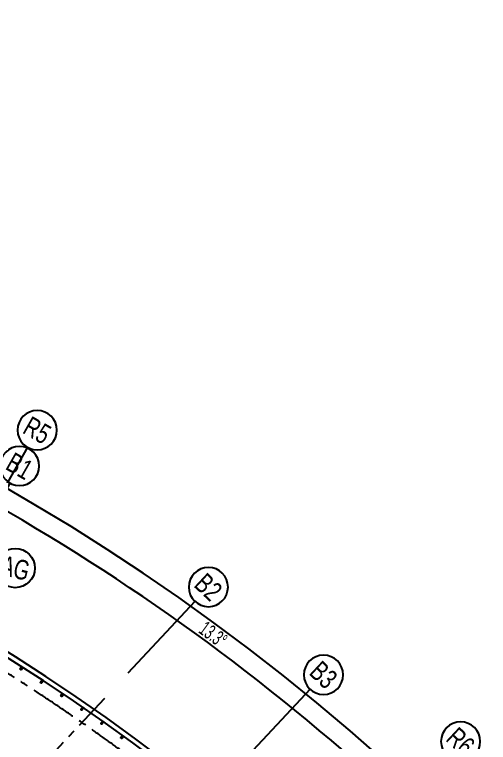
# Model space of a CAD drawing. Extents: x 138868 to 1251000, y -188972 to 132579.
# Drawn here: x 1222072 to 1251000, y 84162 to 128639 of the extents above; entities that cross this region are included whole.
import ezdxf
from ezdxf.enums import TextEntityAlignment as Align

# ---------------------------------------------------------------- set-up
doc = ezdxf.new("R2010")
doc.units = 0
doc.linetypes.add('CENTER2', pattern=[28.575000000000003, 19.05, -3.175, 3.175, -3.175])
doc.layers.get('0').update_dxf_attribs({"color": 8})
doc.layers.get('Defpoints').update_dxf_attribs({"color": 8})
for name, color, linetype in [('#幕墙线-平面', 8, 'Continuous'), ('#标注', 8, 'Continuous'), ('#轴线', 8, 'CENTER2')]:
    doc.layers.add(name, color=color, linetype=linetype)
doc.styles.add('JHZX', font='jrs.shx', dxfattribs={"width": 0.6, "bigfont": 'jhz.shx'})
doc.dimstyles.new('JZBZ-300', dxfattribs={"dimscale": 300, "dimtxt": 3, "dimasz": 1.5, "dimexe": 1, "dimexo": 1, "dimgap": 0.5, "dimtad": 1, "dimdec": 0, "dimdsep": 46, "dimtxsty": 'JHZX', "dimblk1": 'ARCHTICK', "dimblk2": 'ARCHTICK', "dimsah": 1, "dimcen": 0, "dimclrd": 1, "dimclre": 1, "dimclrt": 2, "dimadec": 1, "dimazin": 2, "dimtfac": 1, "dimtdec": 0, "dimtix": 1, "dimtmove": 0, "dimatfit": 3, "dimfxl": 1, "dimtolj": 1, "dimlwd": -1, "dimlwe": -1, "dimarcsym": 1})

# ---------------------------------------------------------------- blocks, each defined once
blk = doc.blocks.new('*U3166')
blk.add_line((-8.960830237663566e-17, -20), (0, 0))
blk.add_circle((0, -24), 4)
at = {"style": 'JHZX', "width": 0.75}
blk.add_attdef('AXES', text='', height=4, dxfattribs=at).set_placement((0, -24), align=Align.MIDDLE_CENTER)
blk = doc.blocks.new('*U3167')
blk.add_line((20, 4.898587196589413e-16), (0, 0))
blk.add_circle((24, 0), 4)
at = {"style": 'JHZX', "width": 0.75}
blk.add_attdef('AXES', text='', height=4, dxfattribs=at).set_placement((23.99999999999997, 0), align=Align.MIDDLE_CENTER)
blk = doc.blocks.new('_ARCHTICK')
at = {"color": 0, "linetype": 'ByBlock', "const_width": 0.15}
blk.add_lwpolyline([(-0.5, -0.5), (0.5, 0.5)], dxfattribs=at)
blk = doc.blocks.new('*D3332')
at = {"layer": '#标注', "ltscale": 300, "transparency": 16777216}
for p, q in [((1092690.896684503, 99692.36909648817), (1091493.744198465, 101943.8854600345)), ((1245030.367629024, 79636.49725693115), (1246769.463448746, 81501.44919732248))]:
    blk.add_line(p, q, dxfattribs=at)
blk.add_arc((1154801.984498556, -17121.5975468531), 134550.0001244251, 46.99999999366515, 117.9999999999996, dxfattribs=at)
at = {"layer": 'Defpoints', "color": 0, "ltscale": 300, "transparency": 16777216}
for p in [(1199346.567425528, 109840.9271025287), (1092831.738153339, 99427.48481863044), (1244825.768120981, 79417.09114646801), (1154801.984498556, -17121.5975468531)]:
    blk.add_point(p, dxfattribs=at)
at = {"layer": '#标注', "ltscale": 300, "transparency": 16777216, "xscale": 450, "yscale": 450, "zscale": 450}
for p, rotation in [((1091634.585667301, 101679.0011821769), 207.9999999999995), ((1246564.863940703, 81282.0430868594), 316.9999999936651)]:
    blk.add_blockref('_ARCHTICK', p, dxfattribs=dict(at, rotation=rotation))
at = {"layer": '#标注', "ltscale": 300, "transparency": 16777216, "insert": (1172442.599400745, 116872.1755902027), "char_height": 900, "attachment_point": 5, "rotation": 352.4999999968323, "style": 'JHZX'}
blk.add_mtext('\\A1;71°', dxfattribs=at)
blk = doc.blocks.new('*D3333')
at = {"layer": '#标注', "ltscale": 300, "transparency": 16777216}
for p, q in [((1220351.166559073, 97798.35182484554), (1221020.035764139, 98971.00437009789)), ((1245030.367629024, 79636.49725693115), (1245951.065416574, 80623.82475547038))]:
    blk.add_line(p, q, dxfattribs=at)
blk.add_arc((1154801.984498556, -17121.59754685324), 133350.0001244259, 46.99999999366505, 60.29999991711377, dxfattribs=at)
at = {"layer": 'Defpoints', "color": 0, "ltscale": 300, "transparency": 16777216}
for p in [(1220202.528958166, 97537.76237072912), (1237935.684510997, 87142.54036943009), (1244825.768120981, 79417.09114646795), (1154801.984498556, -17121.59754685324)]:
    blk.add_point(p, dxfattribs=at)
at = {"layer": '#标注', "ltscale": 300, "transparency": 16777216, "xscale": 450, "yscale": 450, "zscale": 450}
for p, rotation in [((1220871.398163232, 98710.41491598135), 150.2999999171138), ((1245746.465908531, 80404.41864500719), 316.9999999936651)]:
    blk.add_blockref('_ARCHTICK', p, dxfattribs=dict(at, rotation=rotation))
at = {"layer": '#标注', "ltscale": 300, "transparency": 16777216, "insert": (1234196.327467788, 90763.25235255412), "char_height": 900, "attachment_point": 5, "rotation": 323.6499999553894, "style": 'JHZX'}
blk.add_mtext('\\A1;13.3°', dxfattribs=at)
blk = doc.blocks.new('LZ')
at = {"layer": '#幕墙线-平面', "ltscale": 250}
for points in [[(-32.49999999988358, -9.730402962304652e-05, -0.414213562373095), (-40.00002245465294, 7.499880241084611), (-40.00051645992789, 172.4998802403279, -0.414213562373095), (-32.50053891458083, 179.9999026951264), (32.49946108506992, 180.0000973032147, -0.414213562373095), (39.99948353983928, 172.5001197580132), (39.9999775448814, 7.500119758740766, -0.4142135623730949), (32.49999999976717, 9.730400051921606e-05)], [(-32.50001796381548, 5.999902695941273, -0.4142135623730951), (-34.00002245488577, 7.499898204987403), (-34.00051645981148, 172.4998982042016, -0.4142135623730951), (-32.50052095076535, 173.9999026951555), (32.49947904876899, 174.0000973032147, -0.4142135623730951), (33.99948353983928, 172.5001017941977), (33.9999775448814, 7.500101794925286, -0.4142135623730951), (32.49998203583527, 6.000097303971415)]]:
    blk.add_lwpolyline(points, format="xyb", close=True, dxfattribs=at)

msp = doc.modelspace()

# ---------------------------------------------------------------- linework, layer by layer
at = {"layer": '#幕墙线-平面', "ltscale": 500}
msp.add_lwpolyline([(1234785.702136808, 80237.03399766423, 0.2860734634963688), (1102644.3737757, 97576.69969902467, 0.4324632496480859), (1098892.387362153, 86538.52766009257), (1113625.27313878, 58829.99946906487, 0.3897332674103929), (1123836.547583635, 55231.04394336417, -0.2739152575343032), (1203366.756405351, 44807.51845885115, 0.3893999561442285), (1214154.284565133, 45646.6890394357), (1235558.200471956, 68599.57872991194, 0.4327152502695922)], format="xyb", close=True, dxfattribs=at)
at = {"layer": '#幕墙线-平面'}
msp.add_lwpolyline([(1234595.264713613, 80005.22893333831, 0.2860734634963688), (1102768.55856289, 97303.60971636232, 0.432463249648085), (1099157.271639953, 86679.36912903795), (1113890.157416638, 58970.84093790059, 0.3897332674103919), (1123718.509069782, 55506.8462443829, -0.2739152575343032), (1203551.882601063, 45043.58686347376, 0.3893999561442295), (1213934.878454557, 45851.28854735848), (1235338.79436147, 68804.17823793064, 0.4327152502695888), (1234595.264720542, 80005.2289276463)], format="xyb", dxfattribs=at)
at = {"layer": '#轴线', "ltscale": 150}
msp.add_line((1193881.609263276, 50739.31081747235), (1227574.179868823, 86870.1692951644), dxfattribs=at)
msp.add_arc((1154801.984520236, -17121.59760284243), 124899.9999998406, 45.62366798156813, 118.9562780656252, dxfattribs=at)

# ---------------------------------------------------------------- block references
at = {"layer": '#幕墙线-平面'}
for p, rotation in [((1222530.227710764, 88772.13176888763), 147.3974270352542), ((1223780.658202692, 87961.88638027036), 146.7182647021515), ((1225021.396732617, 87136.8761347098), 146.0391023690488), ((1226252.268968542, 86297.21695161983), 145.3599400359461), ((1227473.101964752, 85443.02680868655), 144.6807777028434), ((1228683.72418611, 84574.42572529288), 144.0016153697407)]:
    msp.add_blockref('LZ', p, dxfattribs=dict(at, rotation=rotation))
at = {"layer": '#标注'}
ref = msp.add_blockref('*U3166', (1219892.767079586, 96985.8671221204), dxfattribs=dict(at, xscale=-300.0000000000001, yscale=300.0000000000002, zscale=300.0000000000001, rotation=150.3434108133427))
ref.add_attrib('AXES', 'R5', dxfattribs={"layer": '0', "height": 1200.000000000001, "rotation": 330.3434108133428, "style": 'JHZX', "width": 0.7499999999999999}).set_placement((1223455.329941747, 103242.7150388554), align=Align.MIDDLE_CENTER)
ref = msp.add_blockref('*U3166', (1218811.345562749, 94799.69468842592), dxfattribs=dict(at, xscale=-300.0000000000002, yscale=300.0000000000002, zscale=300.0000000000001, rotation=150.2825580386363))
ref.add_attrib('AXES', 'B1', dxfattribs={"layer": '0', "height": 1200.000000000001, "rotation": 330.2825580386362, "style": 'JHZX', "width": 0.75}).set_placement((1222380.551695375, 101052.7553456422), align=Align.MIDDLE_CENTER)
at = {"layer": '#标注', "xscale": 300, "yscale": 300, "rotation": 345.9999999999856}
msp.add_blockref('*U3167', (1215130.601009262, 96560.43123929627), dxfattribs=at).add_auto_attribs({'AXES': 'AG'})
at = {"layer": '#标注'}
ref = msp.add_blockref('*U3166', (1228992.503931801, 88393.28499447077), dxfattribs=dict(at, xscale=-300.0000000000002, yscale=300.0000000000002, zscale=300.0000000000001, rotation=136.9855903515799))
ref.add_attrib('AXES', 'B2', dxfattribs={"layer": '0', "height": 1200.000000000001, "rotation": 316.98559035158, "style": 'JHZX', "width": 0.7499999999999999}).set_placement((1233904.21628216, 93657.79653756128), align=Align.MIDDLE_CENTER)
ref = msp.add_blockref('*U3166', (1236022.832615959, 83029.61623095849), dxfattribs=dict(at, xscale=-300.0000000000002, yscale=300.0000000000002, zscale=300.0000000000001, rotation=136.9855903515799))
ref.add_attrib('AXES', 'B3', dxfattribs={"layer": '0', "height": 1200.000000000001, "rotation": 316.98559035158, "style": 'JHZX', "width": 0.7499999999999999}).set_placement((1240934.544966317, 88294.127774049), align=Align.MIDDLE_CENTER)
ref = msp.add_blockref('*U3166', (1244392.647050047, 78955.08828107564), dxfattribs=dict(at, xscale=-300.0000000000002, yscale=300.0000000000002, zscale=300.0000000000001, rotation=136.9855903515799))
ref.add_attrib('AXES', 'R6', dxfattribs={"layer": '0', "height": 1200.000000000001, "rotation": 316.98559035158, "style": 'JHZX', "width": 0.7499999999999999}).set_placement((1249304.359400406, 84219.59982416622), align=Align.MIDDLE_CENTER)

# ---------------------------------------------------------------- dimensions: what is measured, and where the dimension line sits
at = {"layer": '#标注', "ltscale": 300}
for base, center, p2, picture, middle in [((1199346.567425528, 109840.9271025287), (1154801.984498556, -17121.59754685307), (1092831.738153339, 99427.48481863044), '*D3332', (1172442.599400745, 116872.1755902026)), ((1237935.684510997, 87142.54036943009), (1154801.984498556, -17121.59754685318), (1220202.528958166, 97537.76237072906), '*D3333', (1234196.327467788, 90763.25235255412))]:
    dim = msp.add_angular_dim_3p(base=base, center=center, p1=(1244825.768120981, 79417.09114646801), p2=p2, dimstyle='JZBZ-300', override={"dimclrd": 256, "dimclre": 256, "dimclrt": 256}, dxfattribs=at)
    dim.commit()
    dim.dimension.update_dxf_attribs({"geometry": picture, "text_midpoint": middle})

doc.saveas('drawing.dxf')
